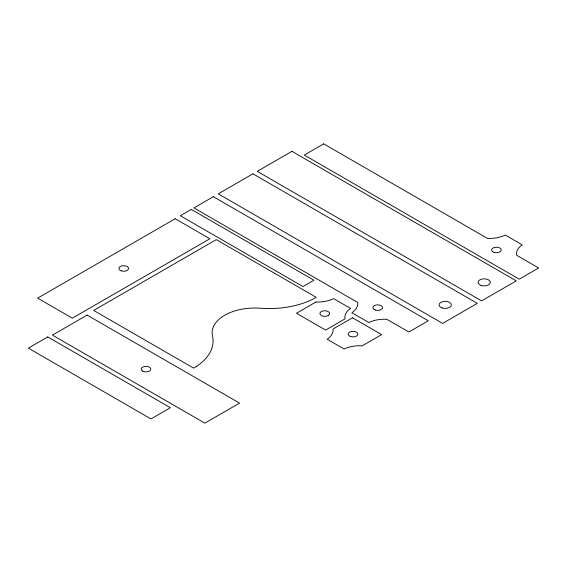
<?xml version="1.0" encoding="UTF-8"?>
<svg xmlns="http://www.w3.org/2000/svg" width="567" height="567" viewBox="0 0 567 567"><rect width="100%" height="100%" fill="white"/><g stroke="black" fill="none" stroke-linecap="round" stroke-linejoin="round"><path stroke-width="0.85" d="M328.626 315.195L327.754 315.72A4.812 2.778 0 0 1 321.893 315.784L320.986 315.28A4.812 2.778 0 0 1 321.425 311.538A4.812 2.778 0 0 1 327.932 311.46A4.812 2.778 0 0 1 328.626 315.195M196.217 366.566L193.616 368.125L93.675 310.433L216.296 239.635L316.237 297.335L313.53 298.837A66.63 38.471 0 0 1 260.529 308.242A42.801 24.707 0 0 0 212.512 335.969A66.63 38.471 0 0 1 196.217 366.566M175.168 218.749L37.635 298.15L72.321 318.172L209.847 238.771L175.168 218.749M191.32 209.421L180.349 215.751L302.962 286.541L313.934 280.211L191.32 209.421M213.355 196.699L193.921 207.912L357.77 302.509A24.991 14.43 0 0 1 351.901 312.757L368.841 322.538A23.488 13.558 0 0 1 386.921 319.341L408.864 332.007L428.291 320.794L213.355 196.699M252.953 173.835L218.267 193.857L442.621 323.388L477.308 303.366L252.953 173.835M291.927 151.332L257.248 171.354L481.603 300.886L516.282 280.863L291.927 151.332M323.707 143.855L304.281 155.075L519.223 279.17L538.65 267.95L516.707 255.285A23.488 13.558 0 0 1 522.235 244.845L505.296 235.064A24.991 14.43 0 0 1 487.556 238.452L323.707 143.855M47.777 336.933L28.35 348.145L150.971 418.942L170.398 407.723L47.777 336.933M87.12 315.11L52.433 335.132L204.871 423.145L239.558 403.116L87.12 315.11M315.876 302.034L296.449 313.253L325.6 330.079L345.027 318.867A23.488 13.558 0 0 1 350.562 308.427L333.616 298.646A24.991 14.43 0 0 1 315.876 302.034M352.49 317.789L333.063 329.002A24.991 14.43 0 0 1 327.187 339.243L344.134 349.024A23.488 13.558 0 0 1 362.214 345.835L381.641 334.615L352.49 317.789M442.14 307.945A6.159 3.558 0 0 0 451.375 304.869A6.159 3.558 0 0 0 442.14 301.786A6.159 3.558 0 0 0 442.14 307.945M142.586 371.094A4.812 2.778 0 0 0 150.645 369.847A4.812 2.778 0 0 0 144.748 366.438A4.812 2.778 0 0 0 142.586 371.094M375.304 310.043A4.812 2.778 0 0 0 382.527 307.633A4.812 2.778 0 0 0 375.304 305.223A4.812 2.778 0 0 0 375.304 310.043M494.02 252.372A4.812 2.778 0 0 0 501.242 249.969A4.812 2.778 0 0 0 494.02 247.559A4.812 2.778 0 0 0 494.02 252.372M350.597 336.536A4.812 2.778 0 0 0 357.82 334.126A4.812 2.778 0 0 0 350.597 331.716A4.812 2.778 0 0 0 350.597 336.536M121.331 270.863A4.812 2.778 0 0 0 128.56 268.46A4.812 2.778 0 0 0 121.331 266.051A4.812 2.778 0 0 0 121.331 270.863M481.121 285.442A6.159 3.558 0 0 0 490.356 282.359A6.159 3.558 0 0 0 481.121 279.283A6.159 3.558 0 0 0 481.121 285.442"/></g></svg>
